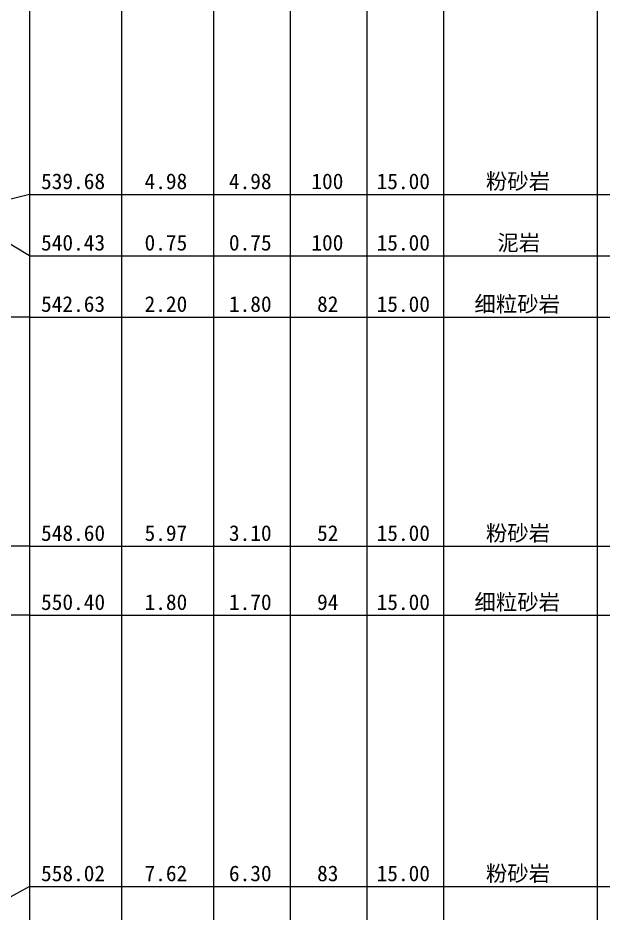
# Model space of a CAD drawing. Header units: inches. Extents: x -27 to 109, y -724 to 26.
# Drawn here: x 20.78 to 36.04, y -557.27 to -533.93 of the extents above; entities that cross this region are included whole.
import ezdxf

# ---------------------------------------------------------------- set-up
doc = ezdxf.new("R2010")
doc.units = ezdxf.units.IN
doc.header["$MEASUREMENT"] = 0
doc.layers.get('0').update_dxf_attribs({"lineweight": 0})
doc.styles.add('宋体', font='')
doc.styles.get('宋体').set_extended_font_data('宋体')

msp = doc.modelspace()

# ---------------------------------------------------------------- linework, layer by layer
at = {"linetype": 'Continuous', "lineweight": 15}
for p, q in [((21.082, 0.896), (21.082, -693.554)), ((23.482, 0.896), (23.482, -693.554)), ((25.882, 0.896), (25.882, -693.554)), ((27.882, 0.896), (27.882, -693.554)), ((29.882, 0.896), (29.882, -693.554)), ((31.882, 0.896), (31.882, -693.554)), ((35.882, 0.896), (35.882, -693.554)), ((21.082, -538.534), (20.082, -538.784)), ((21.082, -538.534), (23.482, -538.534)), ((23.482, -538.534), (25.882, -538.534)), ((25.882, -538.534), (27.882, -538.534)), ((27.882, -538.534), (29.882, -538.534)), ((29.882, -538.534), (31.882, -538.534)), ((31.882, -538.534), (35.882, -538.534)), ((35.882, -538.534), (65.882, -538.534)), ((21.082, -540.134), (20.082, -539.534)), ((21.082, -540.134), (23.482, -540.134)), ((23.482, -540.134), (25.882, -540.134)), ((25.882, -540.134), (27.882, -540.134)), ((27.882, -540.134), (29.882, -540.134)), ((29.882, -540.134), (31.882, -540.134)), ((31.882, -540.134), (35.882, -540.134)), ((35.882, -540.134), (65.882, -540.134)), ((21.082, -541.734), (20.082, -541.734)), ((21.082, -541.734), (23.482, -541.734)), ((23.482, -541.734), (25.882, -541.734)), ((25.882, -541.734), (27.882, -541.734)), ((27.882, -541.734), (29.882, -541.734)), ((29.882, -541.734), (31.882, -541.734)), ((31.882, -541.734), (35.882, -541.734)), ((35.882, -541.734), (65.882, -541.734)), ((21.082, -547.704), (20.082, -547.704)), ((21.082, -547.704), (23.482, -547.704)), ((23.482, -547.704), (25.882, -547.704)), ((25.882, -547.704), (27.882, -547.704)), ((27.882, -547.704), (29.882, -547.704)), ((29.882, -547.704), (31.882, -547.704)), ((31.882, -547.704), (35.882, -547.704)), ((35.882, -547.704), (65.882, -547.704)), ((21.082, -549.504), (20.082, -549.504)), ((21.082, -549.504), (23.482, -549.504)), ((23.482, -549.504), (25.882, -549.504)), ((25.882, -549.504), (27.882, -549.504)), ((27.882, -549.504), (29.882, -549.504)), ((29.882, -549.504), (31.882, -549.504)), ((31.882, -549.504), (35.882, -549.504)), ((35.882, -549.504), (65.882, -549.504)), ((21.082, -556.574), (20.082, -557.124)), ((21.082, -556.574), (23.482, -556.574)), ((23.482, -556.574), (25.882, -556.574)), ((25.882, -556.574), (27.882, -556.574)), ((27.882, -556.574), (29.882, -556.574)), ((29.882, -556.574), (31.882, -556.574)), ((31.882, -556.574), (35.882, -556.574)), ((35.882, -556.574), (65.882, -556.574))]:
    msp.add_line(p, q, dxfattribs=at)

# ---------------------------------------------------------------- texts
at = {"style": '宋体'}
for s, p in [('539.68', (21.384, -538.397)), ('4.98', (24.083, -538.397)), ('4.98', (26.283, -538.397)), ('100', (28.433, -538.397)), ('15.00', (30.134, -538.397)), ('粉砂岩', (32.984, -538.397)), ('540.43', (21.384, -539.997)), ('0.75', (24.083, -539.997)), ('0.75', (26.283, -539.997)), ('100', (28.433, -539.997)), ('15.00', (30.134, -539.997)), ('泥岩', (33.283, -539.997)), ('542.63', (21.384, -541.597)), ('2.20', (24.083, -541.597)), ('1.80', (26.283, -541.597)), ('82', (28.582, -541.597)), ('15.00', (30.134, -541.597)), ('细粒砂岩', (32.685, -541.597)), ('548.60', (21.384, -547.567)), ('5.97', (24.083, -547.567)), ('3.10', (26.283, -547.567)), ('52', (28.582, -547.567)), ('15.00', (30.134, -547.567)), ('粉砂岩', (32.984, -547.567)), ('550.40', (21.384, -549.367)), ('1.80', (24.083, -549.367)), ('1.70', (26.283, -549.367)), ('94', (28.582, -549.367)), ('15.00', (30.134, -549.367)), ('细粒砂岩', (32.685, -549.367)), ('558.02', (21.384, -556.437)), ('7.62', (24.083, -556.437)), ('6.30', (26.283, -556.437)), ('83', (28.582, -556.437)), ('15.00', (30.134, -556.437)), ('粉砂岩', (32.984, -556.437))]:
    msp.add_text(s, height=0.4092, dxfattribs=at).set_placement(p)

doc.saveas('drawing.dxf')
